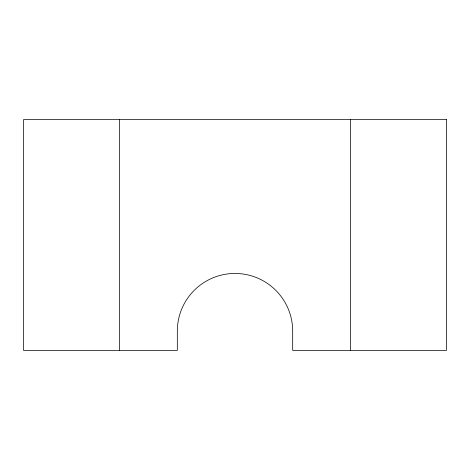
<?xml version="1.0" encoding="UTF-8"?>
<svg xmlns="http://www.w3.org/2000/svg" width="470" height="470" viewBox="0 0 470 470"><rect width="100%" height="100%" fill="white"/><g stroke="black" fill="none" stroke-linecap="round" stroke-linejoin="round"><path stroke-width="0.7" d="M350.362 119.638L350.362 350.362M119.638 119.638L119.638 350.362M446.5 119.638L23.5 119.638L23.5 350.362L177.319 350.362L177.319 331.139A57.681 57.681 0 0 1 235 273.452A57.681 57.681 0 0 1 292.681 331.139L292.681 350.362L446.5 350.362L446.5 119.638"/></g></svg>
